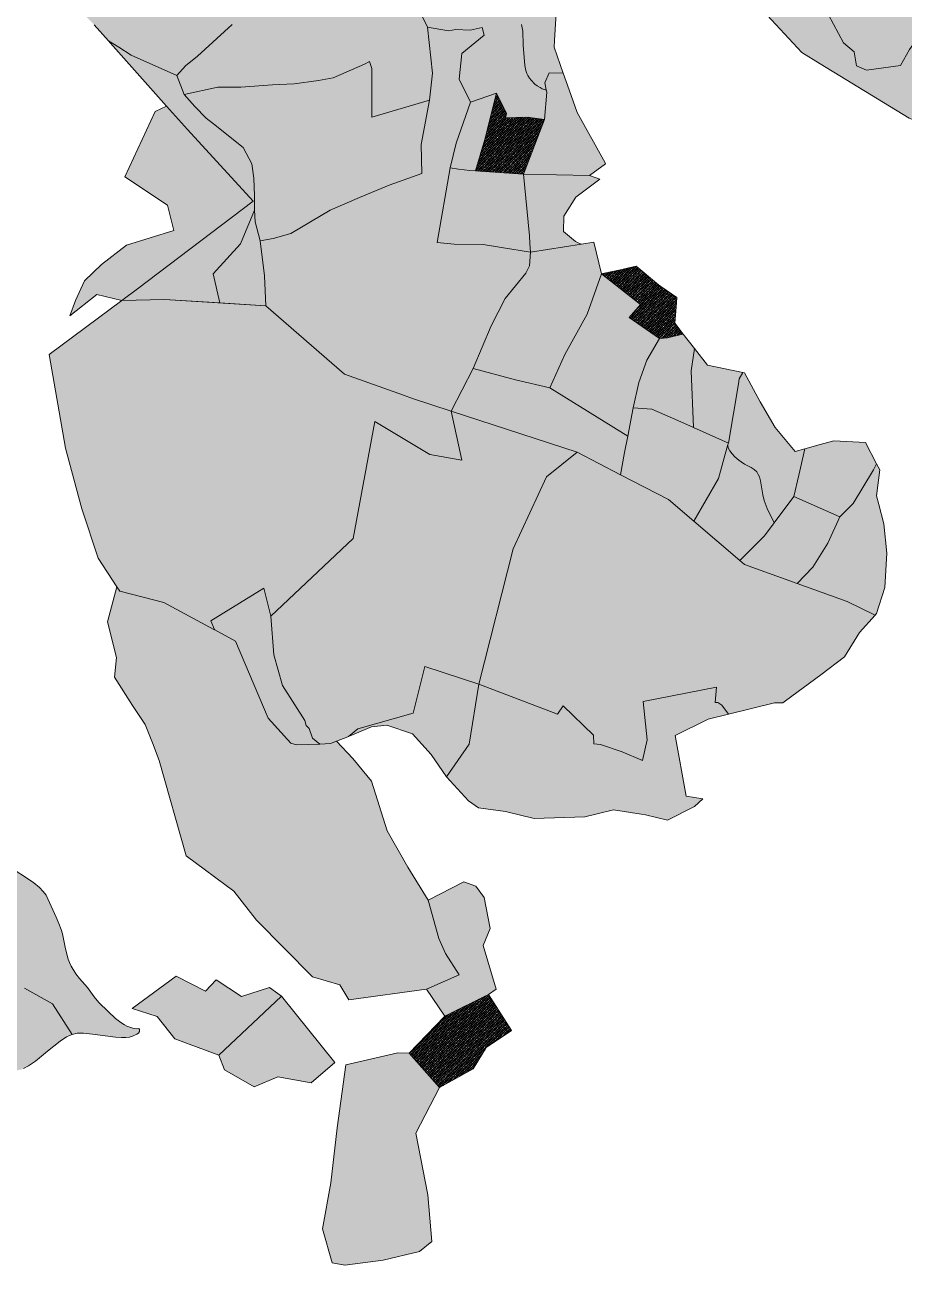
# Model space of a CAD drawing. Header units: metres. Extents: x 541853 to 549675, y 1832829 to 1845715.
# Drawn here: x 545492 to 546509, y 1837350 to 1838783 of the extents above; entities that cross this region are included whole.
import ezdxf

# ---------------------------------------------------------------- set-up
doc = ezdxf.new("R2010")
doc.units = ezdxf.units.M
doc.header["$MEASUREMENT"] = 0
doc.layers.add('1', color=7, linetype='Continuous', lineweight=0)

msp = doc.modelspace()

# ---------------------------------------------------------------- hatches: boundary and pattern name
at = {"layer": '1', "linetype": 'Continuous', "lineweight": 0}
for color, points in [(53, [(546095.01, 1838707.815), (546093.57, 1838708.115), (546090.45, 1838709.285), (546087.96, 1838710.5), (546084.63, 1838712.54), (546081.96, 1838714.565), (546077.58, 1838718.945), (546075.57, 1838721.63), (546073.86, 1838724.495), (546072.66, 1838727.015), (546071.58, 1838730.165), (546070.35, 1838736.15), (546068.19, 1838759.385), (546067.83, 1838775.765), (546067.32, 1838779.755), (546066.27, 1838783.415), (546065.19, 1838785.965), (546063.36, 1838789.025), (546056.67, 1838797.365), (546052.02, 1838801.775), (546042.75, 1838808.84), (546036.27, 1838813.145), (546028.8, 1838817.225), (546021.24, 1838820.555), (546015.6, 1838822.205), (546008.22, 1838823.405), (545990.04, 1838825.175), (545985.39, 1838825.28), (545972.97, 1838824.935), (545964.84, 1838825.325), (545953.02, 1838827.08), (545943.9, 1838829.135), (545940.3, 1838830.185), (545934.42, 1838832.405), (545928, 1838835.315), (545916.54, 1838841.03), (545910.27, 1838844.45), (545900.34, 1838850.675), (545886.36, 1838860.68), (545882.7, 1838863.08), (545879.1, 1838864.985), (545878.95, 1838865.045), (545884.26, 1838883.36), (545882.91, 1838904.495), (545945.4, 1838911.695), (545949.48, 1838906.13), (546016.98, 1838898.12), (546014.07, 1838889.315), (546033.69, 1838894.595), (546029.79, 1838918.205), (546058.95, 1838935.92), (546053.58, 1838952.075), (546031.44, 1838978.07), (546007.98, 1838995.425), (545951.13, 1839019.965), (545944.74, 1839010.905), (545927.73, 1839016.92), (545911.89, 1839024.855), (545913.09, 1839054.93), (545895.24, 1839055.335), (545892.66, 1839056.805), (545885.58, 1839095.805), (545881.2, 1839109.575), (545879.22, 1839111.555), (545870.61, 1839119.355), (545867.61, 1839118.695), (545864.61, 1839114.165), (545858.46, 1839112.485), (545862.09, 1839105.315), (545866.77, 1839102.645), (545864.37, 1839092.415), (545862.3, 1839085.485), (545855.79, 1839083.22), (545848.32, 1839081.015), (545851.47, 1839060.735), (545837.25, 1839046.41), (545811.75, 1839045.045), (545804.16, 1839058.455), (545796.51, 1839052.89), (545787.12, 1839049.005), (545779.83, 1839047.145), (545774.43, 1839050.265), (545774.04, 1839050.505), (545773.35, 1839052.08), (545759.85, 1839040.875), (545751.93, 1839038.955), (545750.01, 1839041.715), (545752.56, 1839047.16), (545760.51, 1839052.155), (545772.75, 1839056.565), (545780.1, 1839057.825), (545786.25, 1839061.5), (545791.08, 1839068.22), (545794.92, 1839075.735), (545796.27, 1839082.755), (545799.84, 1839088.395), (545801.85, 1839088.545), (545800.26, 1839089.715), (545806.77, 1839095.715), (545803.47, 1839113.22), (545812.2, 1839108.87), (545835.84, 1839119.085), (545838.24, 1839122.175), (545841.99, 1839136.725), (545839.8, 1839144.225), (545834.16, 1839147.555), (545832.21, 1839146.52), (545828.49, 1839152.52), (545828.43, 1839162.78), (545826.24, 1839164.355), (545822.67, 1839165.57), (545814.03, 1839170.625), (545812.77, 1839168.585), (545804.97, 1839171.195), (545809.71, 1839179.61), (545805.03, 1839180.435), (545805.69, 1839182.805), (545810.85, 1839188.055), (545808.99, 1839191.325), (545807.55, 1839193.44), (545806.41, 1839200.7), (545801.28, 1839206.52), (545797.32, 1839216.585), (545791.86, 1839224.805), (545790.63, 1839227.685), (545788.95, 1839235.23), (545796.66, 1839235.035), (545803.68, 1839249.75), (545803.8, 1839253.545), (545801.94, 1839258.465), (545796.93, 1839265.545), (545792.94, 1839273.555), (545794.62, 1839284.955), (545793.81, 1839294.705), (545789.91, 1839308.76), (545801.13, 1839298.755), (545803.29, 1839289.32), (545800.38, 1839285.495), (545804.07, 1839277.005), (545805.39, 1839270.015), (545806.56, 1839264.885), (545814.75, 1839250.125), (545812.35, 1839249.36), (545815.89, 1839233.415), (545817.12, 1839226.53), (545816.82, 1839223.155), (545814.57, 1839219.495), (545816.1, 1839216.645), (545817.03, 1839212.715), (545824.2, 1839209.025), (545834.61, 1839202.29), (545839.62, 1839190.32), (545837.64, 1839189.705), (545842.02, 1839184.485), (545845.26, 1839179.655), (545850.93, 1839176.61), (545849.31, 1839172.11), (545847.48, 1839171.375), (545848.38, 1839169.515), (545851.92, 1839171.045), (545861.37, 1839163.575), (545859.21, 1839161.445), (545867.61, 1839155.355), (545875.89, 1839154.86), (545878.95, 1839150.96), (545888.37, 1839149.115), (545890.11, 1839146.895), (545895.33, 1839150.225), (545897.88, 1839154.575), (545902.56, 1839154.875), (545912.4, 1839151.53), (545926.14, 1839145.785), (545933.31, 1839143.055), (545940.06, 1839134.565), (545940.42, 1839127.695), (545935.62, 1839127.23), (545934.72, 1839124.845), (545941.71, 1839118.665), (545941.41, 1839117.075), (545952.9, 1839115.815), (545957.28, 1839112.575), (545965.26, 1839106.11), (545971.44, 1839094.86), (545973.87, 1839091.095), (545974.35, 1839086.295), (545978.07, 1839076.605), (545980.41, 1839075.555), (545989.92, 1839082.23), (545997.66, 1839086.895), (546004.71, 1839086.175), (545980.77, 1839049.065), (545982.6, 1839048.06), (546088.65, 1838989.425), (546105.75, 1838952.075), (546120.84, 1838919.165), (546109.86, 1838854.395), (546104.58, 1838764.845), (546104.13, 1838757.225), (546114.75, 1838727.27), (546098.28, 1838727.645), (546093.3, 1838716.02)]), (53, [(545668.29, 1838724.48), (545615.52, 1838748.135), (545601.12, 1838757.09), (545589.18, 1838764.53), (545572.62, 1838783.13), (545512.56, 1838843.475), (545512.56, 1838846.145), (545512.98, 1838849.955), (545513.58, 1838852.565), (545514.48, 1838855.085), (545515.95, 1838857.965), (545518.11, 1838861.175), (545520.69, 1838864.25), (545526.24, 1838869.56), (545541.75, 1838882.835), (545546.91, 1838886.735), (545551.98, 1838889.705), (545559.03, 1838892.84), (545568.03, 1838895.645), (545576.04, 1838897.385), (545594.73, 1838900.76), (545599.35, 1838901.915), (545603.43, 1838903.4), (545606.4, 1838904.795), (545609.25, 1838906.415), (545612.4, 1838908.605), (545617.59, 1838912.835), (545622.63, 1838917.365), (545630.88, 1838925.405), (545640.57, 1838935.725), (545650.35, 1838944.395), (545655.36, 1838948.31), (545666.82, 1838956.605), (545685.15, 1838969.415), (545696.88, 1838977.155), (545701.08, 1838980.425), (545703.21, 1838982.645), (545704.98, 1838985.225), (545709.93, 1838994.585), (545715.75, 1839003.255), (545720.01, 1839008.775), (545724.66, 1839013.8), (545730.99, 1839019.455), (545739.57, 1839025.98), (545750.31, 1839033.48), (545765.73, 1839043.56), (545771.88, 1839047.985), (545774.43, 1839050.265), (545779.83, 1839047.145), (545787.12, 1839049.005), (545796.51, 1839052.89), (545804.16, 1839058.455), (545811.75, 1839045.045), (545837.25, 1839046.41), (545851.47, 1839060.735), (545848.32, 1839081.015), (545855.79, 1839083.22), (545862.3, 1839085.485), (545864.37, 1839092.415), (545866.77, 1839102.645), (545862.09, 1839105.315), (545858.46, 1839112.485), (545864.61, 1839114.165), (545867.61, 1839118.695), (545870.61, 1839119.355), (545879.22, 1839111.555), (545881.2, 1839109.575), (545885.58, 1839095.805), (545892.66, 1839056.805), (545895.24, 1839055.335), (545913.09, 1839054.93), (545911.89, 1839024.855), (545927.73, 1839016.92), (545944.74, 1839010.905), (545951.13, 1839019.965), (546007.98, 1838995.425), (546031.44, 1838978.07), (546053.58, 1838952.075), (546058.95, 1838935.92), (546029.79, 1838918.205), (546033.69, 1838894.595), (546014.07, 1838889.315), (546016.98, 1838898.12), (545949.48, 1838906.13), (545945.4, 1838911.695), (545882.91, 1838904.495), (545884.26, 1838883.36), (545878.95, 1838865.045), (545878.11, 1838862.18), (545872.08, 1838866.665), (545819.88, 1838905.47), (545802.33, 1838868.81), (545787.27, 1838843.715), (545763.87, 1838815.275), (545758.08, 1838809.5), (545732.1, 1838783.49), (545691.96, 1838746.665), (545678.07, 1838735.76)]), (53, [(546635.58, 1838637.705), (546622.8, 1838638.725), (546595.41, 1838642.685), (546514.47, 1838675.265), (546411.63, 1838738.19), (546390.45, 1838751.15), (546315.06, 1838832.315), (546253.65, 1838837.745), (546253.14, 1838837.955), (546252.3, 1838838.585), (546249.96, 1838843.565), (546246.84, 1838850.03), (546240.9, 1838865.21), (546322.35, 1838873.055), (546321.45, 1838874.06), (546305.43, 1838912.625), (546303.87, 1838932.89), (546324.48, 1838975.43), (546354.15, 1839006.945), (546384.18, 1839019.47), (546382.2, 1839014.07), (546380.16, 1839009.435), (546378.42, 1839006.195), (546368.04, 1838990.205), (546364.86, 1838986.08), (546358.38, 1838978.355), (546354.3, 1838974.41), (546350.43, 1838971.935), (546337.8, 1838967.045), (546330.63, 1838963.505), (546327.75, 1838961.57), (546325.5, 1838959.65), (546324.15, 1838958.24), (546321.96, 1838955.06), (546320.73, 1838951.835), (546320.07, 1838948.265), (546319.95, 1838943.87), (546320.4, 1838939.865), (546322.02, 1838933.55), (546323.61, 1838929.635), (546325.59, 1838925.84), (546330.75, 1838917.65), (546340.2, 1838905.095), (546354.09, 1838884.935), (546358.02, 1838879.805), (546361.83, 1838875.635), (546366.36, 1838871.465), (546370.56, 1838868.195), (546374.85, 1838865.405), (546379.47, 1838862.705), (546377.46, 1838858.55), (546366.99, 1838850.885), (546352.95, 1838847.195), (546348.09, 1838834.985), (546350.91, 1838833.875), (546379.32, 1838812.365), (546391.2, 1838814.18), (546415.35, 1838805.45), (546438.57, 1838762.295), (546450.69, 1838751.885), (546453.57, 1838735.805), (546465.27, 1838730.855), (546504.51, 1838736.075), (546514.62, 1838754.495), (546527.85, 1838773.23), (546549.03, 1838782.935), (546590.91, 1838800.005), (546616.62, 1838811.495), (546622.35, 1838806.245), (546638.52, 1838813.835), (546659.07, 1838818.14), (546659.64, 1838825.52), (546669.27, 1838836.68), (546681.33, 1838843.685), (546703.95, 1838793.585), (546753.99, 1838753.355), (546730.83, 1838761.125), (546687.42, 1838696.445), (546660.27, 1838653.335)]), (53, [(546465.27, 1838730.855), (546453.57, 1838735.805), (546450.69, 1838751.885), (546438.57, 1838762.295), (546415.35, 1838805.45), (546391.2, 1838814.18), (546379.32, 1838812.365), (546350.91, 1838833.875), (546348.09, 1838834.985), (546352.95, 1838847.195), (546366.99, 1838850.885), (546377.46, 1838858.55), (546379.47, 1838862.705), (546387.48, 1838858.025), (546390.18, 1838856.03), (546398.43, 1838849.1), (546401.13, 1838847.675), (546404.31, 1838847.045), (546406.71, 1838847.105), (546409.29, 1838847.495), (546415.89, 1838849.295), (546425.64, 1838852.94), (546432.51, 1838856.33), (546436.62, 1838858.97), (546441.66, 1838862.735), (546458.61, 1838877.285), (546464.25, 1838881.605), (546471.54, 1838886.24), (546480.87, 1838891.055), (546504.39, 1838902.125), (546517.29, 1838907.585), (546528.54, 1838911.59), (546548.37, 1838917.215), (546564.84, 1838920.755), (546575.7, 1838921.895), (546584.64, 1838923.275), (546589.38, 1838923.5), (546619.77, 1838921.175), (546624.21, 1838921.085), (546640.44, 1838921.43), (546649.62, 1838920.92), (546658.47, 1838919.555), (546673.86, 1838915.58), (546678.84, 1838914.755), (546683.76, 1838914.89), (546687.09, 1838915.535), (546691.71, 1838917.035), (546696.21, 1838919.12), (546700.71, 1838921.595), (546703.38, 1838923.365), (546709.5, 1838928.195), (546712.44, 1838930.805), (546748.11, 1838911.665), (546714.39, 1838862.915), (546697.32, 1838852.985), (546681.33, 1838843.685), (546669.27, 1838836.68), (546659.64, 1838825.52), (546659.07, 1838818.14), (546638.52, 1838813.835), (546622.35, 1838806.245), (546616.62, 1838811.495), (546590.91, 1838800.005), (546549.03, 1838782.935), (546527.85, 1838773.23), (546514.62, 1838754.495), (546504.51, 1838736.075)]), (53, [(545893.44, 1838676.42), (545893.44, 1838732.46), (545890.86, 1838740.65), (545885.01, 1838737.575), (545848.68, 1838721.99), (545831.82, 1838718.75), (545803.89, 1838714.85), (545778.6, 1838713.545), (545742.27, 1838710.965), (545715.66, 1838710.965), (545676.72, 1838702.52), (545668.29, 1838724.48), (545678.07, 1838735.76), (545691.96, 1838746.665), (545732.1, 1838783.49), (545758.08, 1838809.5), (545758.59, 1838809.44), (545761.35, 1838808.585), (545764.86, 1838806.995), (545776.2, 1838799.9), (545782.53, 1838796.555), (545788.5, 1838794.515), (545795.46, 1838793.24), (545800.8, 1838792.985), (545806.11, 1838793.42), (545811.81, 1838794.905), (545817.03, 1838797.485), (545819.43, 1838799.15), (545822.91, 1838802.405), (545825.28, 1838805.24), (545827.47, 1838808.33), (545830.05, 1838812.785), (545832.33, 1838817.525), (545838.42, 1838833.095), (545841.09, 1838838.705), (545844.75, 1838845.065), (545848.59, 1838851.155), (545854.08, 1838858.985), (545857.74, 1838862.585), (545861.82, 1838865.105), (545863.98, 1838865.915), (545866.59, 1838866.485), (545871.9, 1838866.695), (545872.08, 1838866.665), (545878.11, 1838862.18), (545891.67, 1838842.785), (545931.66, 1838827.125), (545938.92, 1838819.52), (545957.67, 1838780.325), (545963.52, 1838727.195), (545960.28, 1838696.025)]), (53, [(545770.89, 1838458.245), (545653.98, 1838465.88), (545604.63, 1838464.68), (545622.54, 1838478.015), (545756.37, 1838579.355), (545680.32, 1838662.14), (545656.17, 1838689.26), (545591.4, 1838762.04), (545589.18, 1838764.53), (545601.12, 1838757.09), (545615.52, 1838748.135), (545668.29, 1838724.48), (545676.72, 1838702.52), (545689.05, 1838688.885), (545702.04, 1838675.25), (545710.47, 1838668.755), (545744.85, 1838641.485), (545754.6, 1838622.645), (545757.18, 1838605.77), (545757.84, 1838585.64), (545757.84, 1838568.765), (545741.88, 1838529.885), (545709.96, 1838495.25), (545717.85, 1838461.71)]), (53, [(545764.32, 1838533.695), (545758.74, 1838555.61), (545757.84, 1838568.765), (545757.84, 1838585.64), (545757.18, 1838605.77), (545754.6, 1838622.645), (545744.85, 1838641.485), (545710.47, 1838668.755), (545702.04, 1838675.25), (545689.05, 1838688.885), (545676.72, 1838702.52), (545715.66, 1838710.965), (545742.27, 1838710.965), (545778.6, 1838713.545), (545803.89, 1838714.85), (545831.82, 1838718.75), (545848.68, 1838721.99), (545885.01, 1838737.575), (545890.86, 1838740.65), (545893.44, 1838732.46), (545893.44, 1838676.42), (545960.28, 1838696.025), (545950.56, 1838644.74), (545951.4, 1838611.125), (545913.57, 1838597.985), (545879.16, 1838583.705), (545845.44, 1838568.765), (545800.02, 1838542.14), (545779.26, 1838536.305)]), (43, [(546144.99, 1838608.995), (546068.55, 1838610.525), (546092.85, 1838673.78), (546095.55, 1838705.115), (546095.01, 1838707.815), (546093.3, 1838716.02), (546098.28, 1838727.645), (546114.75, 1838727.27), (546121.56, 1838708.055), (546130.92, 1838681.58), (546163.02, 1838623.455), (546163.5, 1838622.555)]), (53, [(546013.41, 1838614.2), (546006.72, 1838614.65), (545993.67, 1838616.45), (545984.01, 1838617.875), (545991.09, 1838646.165), (546007.56, 1838693.67), (546037.5, 1838703.93), (546023.91, 1838650.545)]), (43, [(545544.6, 1838447.04), (545551.05, 1838464.53), (545561.25, 1838487.27), (545581.26, 1838506.29), (545610.12, 1838528.535), (545664.78, 1838545.5), (545657.31, 1838574.705), (545608.08, 1838607.63), (545643.06, 1838683.005), (545656.17, 1838689.26), (545680.32, 1838662.14), (545756.37, 1838579.355), (545622.54, 1838478.015), (545604.63, 1838464.68), (545575.5, 1838471.49)]), (53, [(546076.77, 1838520.405), (546043.23, 1838525.7), (546022.02, 1838529.24), (545988.48, 1838529.825), (545969.13, 1838531.745), (545984.01, 1838617.875), (545993.67, 1838616.45), (546006.72, 1838614.65), (546013.41, 1838614.2), (546068.55, 1838610.525), (546075.6, 1838539.245), (546076.2, 1838530.41)]), (53, [(546076.77, 1838520.405), (546076.2, 1838530.41), (546075.6, 1838539.245), (546068.55, 1838610.525), (546144.99, 1838608.995), (546157.02, 1838604.87), (546129.03, 1838583.825), (546115.26, 1838562.015), (546115.08, 1838544.3), (546128.67, 1838532.615), (546131.91, 1838531.325), (546135.84, 1838529.765)]), (31, [(545770.89, 1838458.245), (545717.85, 1838461.71), (545709.96, 1838495.25), (545741.88, 1838529.885), (545757.84, 1838568.765), (545758.74, 1838555.61), (545764.32, 1838533.695), (545769.51, 1838493.255)]), (43, [(546099, 1838363.865), (546059.49, 1838372.895), (546010.74, 1838386.035), (546031.35, 1838435.445), (546047.61, 1838466.72), (546071.37, 1838496.12), (546075.75, 1838504.745), (546076.77, 1838520.405), (546135.84, 1838529.765), (546150, 1838532), (546158.79, 1838495.55), (546142.38, 1838448.945), (546116.37, 1838402.07)]), (53, [(546189.21, 1838307.855), (546099, 1838363.865), (546116.37, 1838402.07), (546142.38, 1838448.945), (546158.79, 1838495.55), (546204, 1838460), (546191.01, 1838445), (546226.02, 1838420.625), (546211.29, 1838395.665), (546202.17, 1838369.835), (546195.6, 1838340.465)]), (53, [(546264.99, 1838317.995), (546247.02, 1838326.02), (546216.84, 1838338.935), (546195.6, 1838340.465), (546202.17, 1838369.835), (546211.29, 1838395.665), (546226.02, 1838420.625), (546235.02, 1838421.555), (546252.39, 1838425.545), (546253.32, 1838425.86), (546266.37, 1838408.985), (546262.38, 1838383.5)]), (53, [(546305.46, 1838299.845), (546264.99, 1838317.995), (546262.38, 1838383.5), (546266.37, 1838408.985), (546281.31, 1838389.695), (546322.2, 1838381.415), (546318, 1838374.005), (546317.07, 1838368.485)]), (31, [(546180.87, 1838263.26), (546130.89, 1838289.225), (545985.09, 1838336.895), (546010.74, 1838386.035), (546059.49, 1838372.895), (546099, 1838363.865), (546189.21, 1838307.855), (546185.49, 1838288.805)]), (53, [(546358.44, 1838207.625), (546350.4, 1838224.14), (546346.68, 1838233.32), (546345.12, 1838239.965), (546342.45, 1838256.105), (546341.28, 1838260.665), (546339.99, 1838263.695), (546338.25, 1838266.44), (546335.34, 1838269.29), (546331.68, 1838271.69), (546324.21, 1838275.65), (546320.34, 1838278.005), (546317.49, 1838280.105), (546312.96, 1838284.02), (546309.72, 1838287.365), (546307.14, 1838290.725), (546305.58, 1838293.71), (546304.86, 1838296.695), (546304.95, 1838298.045), (546305.46, 1838299.845), (546317.07, 1838368.485), (546318, 1838374.005), (546322.2, 1838381.415), (546324.06, 1838381.025), (546342.18, 1838347.425), (546359.46, 1838317.725), (546382.56, 1838290.035), (546393.93, 1838293.245), (546386.82, 1838262.705), (546381.15, 1838238.045)]), (31, [(545833.41, 1837952.13), (545824.77, 1837959.105), (545821.2, 1837970.13), (545817.45, 1837973.415), (545815.95, 1837979.505), (545790.12, 1838019.66), (545780.13, 1838055.135), (545776.86, 1838099.805), (545871.75, 1838189.46), (545896.98, 1838324.88), (545960.43, 1838286.675), (545997.27, 1838280.195), (545985.09, 1838336.895), (546130.89, 1838289.225), (546095.19, 1838260.755), (546056.97, 1838177.52), (546017.16, 1838021.355), (545954.61, 1838041.89), (545941.17, 1837987.725), (545877.18, 1837969.725), (545866.65, 1837960.875), (545865.54, 1837960.395), (545852.79, 1837955.37), (545845.8, 1837952.625)]), (53, [(546265.5, 1838209.455), (546236.16, 1838234.535), (546180.87, 1838263.26), (546185.49, 1838288.805), (546189.21, 1838307.855), (546195.6, 1838340.465), (546216.84, 1838338.935), (546247.02, 1838326.02), (546264.99, 1838317.995), (546305.46, 1838299.845), (546304.95, 1838298.045), (546293.94, 1838259.06)]), (53, [(546318.57, 1838164.095), (546265.5, 1838209.455), (546293.94, 1838259.06), (546304.95, 1838298.045), (546304.86, 1838296.695), (546305.58, 1838293.71), (546307.14, 1838290.725), (546309.72, 1838287.365), (546312.96, 1838284.02), (546317.49, 1838280.105), (546320.34, 1838278.005), (546324.21, 1838275.65), (546331.68, 1838271.69), (546335.34, 1838269.29), (546338.25, 1838266.44), (546339.99, 1838263.695), (546341.28, 1838260.665), (546342.45, 1838256.105), (546345.12, 1838239.965), (546346.68, 1838233.32), (546350.4, 1838224.14), (546358.44, 1838207.625), (546347.31, 1838192.775), (546332.19, 1838177.625)]), (53, [(546434.46, 1838214.615), (546381.15, 1838238.045), (546386.82, 1838262.705), (546393.93, 1838293.245), (546411.66, 1838298.255), (546427.17, 1838302.395), (546463.8, 1838300.685), (546476.76, 1838275.995), (546473.25, 1838268.765), (546449.82, 1838229.975)]), (53, [(546475.02, 1838101.125), (546442.86, 1838116.905), (546384.93, 1838137.635), (546403.11, 1838156.67), (546420.24, 1838184.18), (546434.46, 1838214.615), (546449.82, 1838229.975), (546473.25, 1838268.765), (546476.76, 1838275.995), (546480.51, 1838268.84), (546476.64, 1838238.78), (546479.25, 1838228.775), (546485.01, 1838206.71), (546488.55, 1838172.735), (546486.42, 1838132.805), (546476.61, 1838102.895)]), (53, [(546384.93, 1838137.635), (546324.03, 1838159.445), (546318.57, 1838164.095), (546332.19, 1838177.625), (546347.31, 1838192.775), (546358.44, 1838207.625), (546381.15, 1838238.045), (546434.46, 1838214.615), (546420.24, 1838184.18), (546403.11, 1838156.67)]), (31, [(545866.86, 1837656.6), (545856.63, 1837674.09), (545824.95, 1837683.33), (545760.27, 1837748.76), (545733.87, 1837782.09), (545678.73, 1837823.01), (545647.89, 1837932.99), (545639.97, 1837953.705), (545631.72, 1837974.825), (545617.02, 1837996.53), (545596.23, 1838029.53), (545598.21, 1838052.3), (545587.98, 1838093.22), (545598.96, 1838133.75), (545602.38, 1838128.59), (545653.2, 1838115.78), (545711.01, 1838084.49), (545711.73, 1838084.64), (545712.03, 1838083.935), (545735.73, 1838071.095), (545773.62, 1837982.055), (545799.81, 1837953.09), (545806.32, 1837951.035), (545833.41, 1837952.13), (545845.8, 1837952.625), (545852.79, 1837955.37), (545871.48, 1837935.39), (545892.93, 1837909.32), (545911.08, 1837852.05), (545935.17, 1837809.975), (545958.6, 1837771.695), (545970.81, 1837727.475), (545978.58, 1837710.315), (545994.42, 1837685.565), (545956.62, 1837668.81)]), (31, [(545979.6, 1837914.18), (545961.96, 1837939.98), (545940.36, 1837963.83), (545910.87, 1837973.895), (545893.14, 1837972.035), (545866.65, 1837960.875), (545877.18, 1837969.725), (545941.17, 1837987.725), (545954.61, 1838041.89), (546017.16, 1838021.355), (546005.85, 1837951.845)]), (31, [(545604.15, 1837612.935), (545597.16, 1837613.43), (545570.76, 1837616.925), (545560.38, 1837618.005), (545556.81, 1837618.155), (545552.91, 1837617.945), (545547.36, 1837616.685), (545524.47, 1837652.145), (545492.13, 1837669.965), (545469.69, 1837684.485), (545449.23, 1837689.765), (545330.22, 1837633.545), (545314.26, 1837722.57), (545372.91, 1837812.51), (545375.1, 1837810.35), (545382.36, 1837801.485), (545382.57, 1837802.595), (545383.14, 1837803.375), (545384.07, 1837803.6), (545384.91, 1837803.21), (545390.85, 1837797.21), (545398.11, 1837790.415), (545407.41, 1837782.315), (545411.46, 1837779.66), (545415.15, 1837778.655), (545422.26, 1837778.115), (545425.38, 1837778.31), (545429.1, 1837779.42), (545432.16, 1837781.145), (545434.86, 1837783.395), (545435.76, 1837784.445), (545437.17, 1837786.845), (545438.07, 1837789.5), (545438.52, 1837791.9), (545439, 1837800.165), (545439.78, 1837803.675), (545440.65, 1837809.255), (545441.19, 1837811.595), (545442.03, 1837813.815), (545443.62, 1837815.96), (545445.39, 1837817.145), (545447.55, 1837817.865), (545450.49, 1837818.015), (545452.71, 1837817.7), (545456.25, 1837816.56), (545459.97, 1837814.805), (545463.09, 1837812.915), (545466.33, 1837810.56), (545466.42, 1837811.01), (545466.99, 1837811.475), (545467.95, 1837811.745), (545469.27, 1837811.745), (545471.82, 1837811.22), (545474.85, 1837809.945), (545478.9, 1837807.695), (545495.43, 1837796.805), (545502.75, 1837791.615), (545509.47, 1837786.215), (545513.61, 1837781.925), (545516.94, 1837777.425), (545519.16, 1837773.345), (545528.85, 1837752.165), (545531.79, 1837744.995), (545534.37, 1837738.05), (545535.93, 1837732.725), (545539.32, 1837715.625), (545542.68, 1837703.445), (545544.12, 1837699.695), (545546.13, 1837695.6), (545551.53, 1837686.795), (545555.79, 1837681.245), (545565, 1837670.775), (545572.5, 1837659.96), (545577.87, 1837653.495), (545588.64, 1837643.01), (545597.4, 1837635.045), (545603.37, 1837630.305), (545607.51, 1837627.74), (545610.27, 1837626.36), (545613.66, 1837625.025), (545617.35, 1837623.945), (545621.31, 1837623.285), (545624.04, 1837623.345), (545624.88, 1837622.205), (545625.12, 1837621.065), (545624.97, 1837620.015), (545623.68, 1837618.05), (545622.09, 1837616.805), (545616.93, 1837614.525), (545613.33, 1837613.64), (545609.28, 1837613.085)]), (31, [(545977.92, 1837637.79), (545956.62, 1837668.81), (545994.42, 1837685.565), (545978.58, 1837710.315), (545970.81, 1837727.475), (545958.6, 1837771.695), (545999.88, 1837792.815), (546013.56, 1837787.94), (546023.46, 1837774.74), (546030.39, 1837739.1), (546022.14, 1837719.3), (546036.99, 1837668.81), (546028.41, 1837662.87)]), (43, [(545482.8, 1837575.135), (545478.72, 1837575.255), (545474.64, 1837575.975), (545469.42, 1837577.55), (545466.81, 1837578.615), (545462.22, 1837580.895), (545454.15, 1837585.68), (545443.98, 1837591.245), (545430.03, 1837598.07), (545416.74, 1837603.845), (545397.96, 1837610.805), (545390.43, 1837613.055), (545371.05, 1837617.705), (545330.22, 1837633.545), (545449.23, 1837689.765), (545469.69, 1837684.485), (545492.13, 1837669.965), (545524.47, 1837652.145), (545547.36, 1837616.685), (545544.03, 1837615.365), (545540.76, 1837613.715), (545533.14, 1837608.855), (545518.65, 1837597.485), (545504.64, 1837585.68), (545496.87, 1837580.205), (545491.11, 1837577.235), (545486.94, 1837575.795)]), (31, [(545716.56, 1837592.565), (545665.74, 1837611.375), (545645.28, 1837637.46), (545616.39, 1837646.7), (545667.21, 1837683.99), (545701.2, 1837666.5), (545713.41, 1837679.7), (545742.78, 1837660.56), (545775.3, 1837670.79), (545789.16, 1837660.89)]), (31, [(545757.48, 1837556.265), (545723.16, 1837575.735), (545716.56, 1837592.565), (545789.16, 1837660.89), (545850.87, 1837584.315), (545823.48, 1837560.555), (545784.87, 1837567.815)]), (31, [(545862.39, 1837350.045), (545847.81, 1837352.76), (545836.26, 1837392.15), (545846.1, 1837445.115), (545853.57, 1837508.61), (545863.41, 1837581.435), (545923.5, 1837595.355), (545936.67, 1837594.875), (545971.65, 1837555.275), (545944.23, 1837502.67), (545958.15, 1837431.195), (545962.89, 1837377.555), (545948.64, 1837366.005), (545906.52, 1837355.82)])]:
    msp.add_hatch(color=color, dxfattribs=at).paths.add_polyline_path(points)
h = msp.add_hatch(dxfattribs=at)
h.set_pattern_fill('ANSI33', color=188, scale=10, style=0)
h.paths.add_polyline_path([(546092.85, 1838673.78), (546072.45, 1838676.48), (546047.85, 1838675.535), (546049.2, 1838680.635), (546037.5, 1838703.93), (546007.56, 1838693.67), (545994.51, 1838720.43), (545997.48, 1838749.77), (546023.28, 1838771.01), (546020.94, 1838780.055), (546007.02, 1838776.935), (545990.58, 1838777.7), (545982.06, 1838776.005), (545957.67, 1838780.325), (545938.92, 1838819.52), (545931.66, 1838827.125), (545891.67, 1838842.785), (545878.11, 1838862.18), (545878.95, 1838865.045), (545879.1, 1838864.985), (545882.7, 1838863.08), (545886.36, 1838860.68), (545900.34, 1838850.675), (545910.27, 1838844.45), (545916.54, 1838841.03), (545928, 1838835.315), (545934.42, 1838832.405), (545940.3, 1838830.185), (545943.9, 1838829.135), (545953.02, 1838827.08), (545964.84, 1838825.325), (545972.97, 1838824.935), (545985.39, 1838825.28), (545990.04, 1838825.175), (546008.22, 1838823.405), (546015.6, 1838822.205), (546021.24, 1838820.555), (546028.8, 1838817.225), (546036.27, 1838813.145), (546042.75, 1838808.84), (546052.02, 1838801.775), (546056.67, 1838797.365), (546063.36, 1838789.025), (546065.19, 1838785.965), (546066.27, 1838783.415), (546067.32, 1838779.755), (546067.83, 1838775.765), (546068.19, 1838759.385), (546070.35, 1838736.15), (546071.58, 1838730.165), (546072.66, 1838727.015), (546073.86, 1838724.495), (546075.57, 1838721.63), (546077.58, 1838718.945), (546081.96, 1838714.565), (546084.63, 1838712.54), (546087.96, 1838710.5), (546090.45, 1838709.285), (546093.57, 1838708.115), (546095.01, 1838707.815), (546095.55, 1838705.115)])
h = msp.add_hatch(dxfattribs=at)
h.set_pattern_fill('ANSI33', color=188, scale=10, style=0)
h.paths.add_polyline_path([(545985.09, 1838336.895), (545940.54, 1838351.445), (545930.13, 1838355.15), (545861.76, 1838379.42), (545770.89, 1838458.245), (545769.51, 1838493.255), (545764.32, 1838533.695), (545779.26, 1838536.305), (545800.02, 1838542.14), (545845.44, 1838568.765), (545879.16, 1838583.705), (545913.57, 1838597.985), (545951.4, 1838611.125), (545950.56, 1838644.74), (545960.28, 1838696.025), (545963.52, 1838727.195), (545957.67, 1838780.325), (545982.06, 1838776.005), (545990.58, 1838777.7), (546007.02, 1838776.935), (546020.94, 1838780.055), (546023.28, 1838771.01), (545997.48, 1838749.77), (545994.51, 1838720.43), (546007.56, 1838693.67), (545991.09, 1838646.165), (545984.01, 1838617.875), (545969.13, 1838531.745), (545988.48, 1838529.825), (546022.02, 1838529.24), (546043.23, 1838525.7), (546076.77, 1838520.405), (546075.75, 1838504.745), (546071.37, 1838496.12), (546047.61, 1838466.72), (546031.35, 1838435.445), (546010.74, 1838386.035)])
h = msp.add_hatch(dxfattribs=at)
h.set_pattern_fill('ANSI33', color=188, scale=10, style=0)
h.paths.add_polyline_path([(546068.55, 1838610.525), (546013.41, 1838614.2), (546023.91, 1838650.545), (546037.5, 1838703.93), (546049.2, 1838680.635), (546047.85, 1838675.535), (546072.45, 1838676.48), (546092.85, 1838673.78)])
h = msp.add_hatch(dxfattribs=at)
h.set_pattern_fill('ANSI33', color=188, scale=10, style=0)
h.paths.add_polyline_path([(546226.02, 1838420.625), (546191.01, 1838445), (546204, 1838460), (546158.79, 1838495.55), (546178.74, 1838499.585), (546198.75, 1838504.055), (546224.91, 1838482.575), (546227.34, 1838480.91), (546246, 1838468.13), (546245.1, 1838456.865), (546243.63, 1838438.355), (546253.29, 1838425.86), (546253.32, 1838425.86), (546252.39, 1838425.545), (546235.02, 1838421.555)])
h = msp.add_hatch(dxfattribs=at)
h.set_pattern_fill('ANSI33', color=188, scale=10, style=0)
h.paths.add_polyline_path([(545711.01, 1838084.49), (545653.2, 1838115.78), (545602.38, 1838128.59), (545598.96, 1838133.75), (545577.06, 1838166.795), (545558.16, 1838224.02), (545551.65, 1838248.245), (545539.32, 1838293.965), (545520.57, 1838402.025), (545604.63, 1838464.68), (545653.98, 1838465.88), (545717.85, 1838461.71), (545770.89, 1838458.245), (545861.76, 1838379.42), (545930.13, 1838355.15), (545940.54, 1838351.445), (545985.09, 1838336.895), (545997.27, 1838280.195), (545960.43, 1838286.675), (545896.98, 1838324.88), (545871.75, 1838189.46), (545776.86, 1838099.805), (545768.73, 1838132.355), (545707.35, 1838094.555), (545711.73, 1838084.64)])
h = msp.add_hatch(dxfattribs=at)
h.set_pattern_fill('ANSI33', color=188, scale=10, style=0)
h.paths.add_polyline_path([(546206.07, 1837933.305), (546182.58, 1837943.145), (546157.56, 1837951.515), (546150.15, 1837952.505), (546149.46, 1837962.375), (546114.48, 1837996.44), (546107.97, 1837986.63), (546017.16, 1838021.355), (546056.97, 1838177.52), (546095.19, 1838260.755), (546130.89, 1838289.225), (546180.87, 1838263.26), (546236.16, 1838234.535), (546265.5, 1838209.455), (546318.57, 1838164.095), (546324.03, 1838159.445), (546384.93, 1838137.635), (546442.86, 1838116.905), (546475.02, 1838101.125), (546457.11, 1838080.95), (546439.56, 1838053.035), (546412.2, 1838032.035), (546371.37, 1838002.17), (546368.49, 1837999.695), (546358.62, 1837999.725), (546305.79, 1837986.66), (546297.75, 1837997.115), (546293.1, 1838000.295), (546293.1, 1837999.995), (546290.28, 1837999.995), (546291.75, 1838017.995), (546206.94, 1838001.135), (546211.77, 1837957.035)])
h = msp.add_hatch(dxfattribs=at)
h.set_pattern_fill('ANSI33', color=188, scale=10, style=0)
h.paths.add_polyline_path([(545806.32, 1837951.035), (545799.81, 1837953.09), (545773.62, 1837982.055), (545735.73, 1838071.095), (545712.03, 1838083.935), (545711.73, 1838084.64), (545707.35, 1838094.555), (545768.73, 1838132.355), (545776.86, 1838099.805), (545780.13, 1838055.135), (545790.12, 1838019.66), (545815.95, 1837979.505), (545817.45, 1837973.415), (545821.2, 1837970.13), (545824.77, 1837959.105), (545833.41, 1837952.13)])
h = msp.add_hatch(dxfattribs=at)
h.set_pattern_fill('ANSI33', color=188, scale=10, style=0)
h.paths.add_polyline_path([(546235.05, 1837864.14), (546209.52, 1837870.275), (546204.78, 1837871.025), (546172.56, 1837876.245), (546153.81, 1837871.625), (546139.74, 1837868.175), (546081.24, 1837866.27), (546048.06, 1837874.295), (546016.77, 1837878.375), (546005.04, 1837886.355), (545979.6, 1837914.18), (546005.85, 1837951.845), (546017.16, 1838021.355), (546107.97, 1837986.63), (546114.48, 1837996.44), (546149.46, 1837962.375), (546150.15, 1837952.505), (546157.56, 1837951.515), (546182.58, 1837943.145), (546206.07, 1837933.305), (546211.77, 1837957.035), (546206.94, 1838001.135), (546291.75, 1838017.995), (546290.28, 1837999.995), (546293.1, 1837999.995), (546293.1, 1838000.295), (546297.75, 1837997.115), (546305.79, 1837986.66), (546282.27, 1837980.84), (546244.05, 1837961.865), (546256.56, 1837891.95), (546275.88, 1837888.68), (546266.19, 1837880.025)])
h = msp.add_hatch(dxfattribs=at)
h.set_pattern_fill('ANSI33', color=188, scale=10, style=0)
h.paths.add_polyline_path([(545971.65, 1837555.275), (545936.67, 1837594.875), (545977.92, 1837637.79), (546028.41, 1837662.87), (546054.81, 1837621.275), (546025.77, 1837601.475), (546010.59, 1837577.055)])

# ---------------------------------------------------------------- linework, layer by layer
at = {"layer": '1', "color": 7, "linetype": 'Continuous', "lineweight": 0, "flags": 128}
for points in [[(546109.86, 1838854.395), (546104.58, 1838764.845), (546104.13, 1838757.225), (546114.75, 1838727.27), (546098.28, 1838727.645), (546093.3, 1838716.02), (546095.01, 1838707.815), (546093.57, 1838708.115), (546090.45, 1838709.285), (546087.96, 1838710.5), (546084.63, 1838712.54), (546081.96, 1838714.565), (546077.58, 1838718.945), (546075.57, 1838721.63), (546073.86, 1838724.495), (546072.66, 1838727.015), (546071.58, 1838730.165), (546070.35, 1838736.15), (546068.19, 1838759.385), (546067.83, 1838775.765), (546067.32, 1838779.755), (546066.27, 1838783.415)], [(546703.95, 1838793.585), (546753.99, 1838753.355), (546730.83, 1838761.125), (546687.42, 1838696.445), (546660.27, 1838653.335), (546635.58, 1838637.705), (546622.8, 1838638.725), (546595.41, 1838642.685), (546514.47, 1838675.265), (546411.63, 1838738.19), (546390.45, 1838751.15), (546315.06, 1838832.315)], [(545938.92, 1838819.52), (545957.67, 1838780.325), (545963.52, 1838727.195), (545960.28, 1838696.025), (545893.44, 1838676.42), (545893.44, 1838732.46), (545890.86, 1838740.65), (545885.01, 1838737.575), (545848.68, 1838721.99), (545831.82, 1838718.75), (545803.89, 1838714.85), (545778.6, 1838713.545), (545742.27, 1838710.965), (545715.66, 1838710.965), (545676.72, 1838702.52), (545668.29, 1838724.48), (545668.29, 1838724.48), (545678.07, 1838735.76), (545691.96, 1838746.665), (545732.1, 1838783.49)], [(546066.27, 1838783.415), (546067.32, 1838779.755), (546067.83, 1838775.765), (546068.19, 1838759.385), (546070.35, 1838736.15), (546071.58, 1838730.165), (546072.66, 1838727.015), (546073.86, 1838724.495), (546075.57, 1838721.63), (546077.58, 1838718.945), (546081.96, 1838714.565), (546084.63, 1838712.54), (546087.96, 1838710.5), (546090.45, 1838709.285), (546093.57, 1838708.115), (546095.01, 1838707.815), (546095.55, 1838705.115), (546092.85, 1838673.78), (546072.45, 1838676.48), (546047.85, 1838675.535), (546049.2, 1838680.635), (546037.5, 1838703.93), (546007.56, 1838693.67), (545994.51, 1838720.43), (545997.48, 1838749.77), (546023.28, 1838771.01), (546020.94, 1838780.055), (546007.02, 1838776.935), (545990.58, 1838777.7), (545982.06, 1838776.005), (545957.67, 1838780.325), (545938.92, 1838819.52)], [(546590.91, 1838800.005), (546549.03, 1838782.935), (546527.85, 1838773.23), (546514.62, 1838754.495), (546504.51, 1838736.075), (546465.27, 1838730.855), (546453.57, 1838735.805), (546450.69, 1838751.885), (546438.57, 1838762.295), (546415.35, 1838805.45)], [(546415.35, 1838805.45), (546438.57, 1838762.295), (546450.69, 1838751.885), (546453.57, 1838735.805), (546465.27, 1838730.855), (546504.51, 1838736.075), (546514.62, 1838754.495), (546527.85, 1838773.23), (546549.03, 1838782.935), (546590.91, 1838800.005)], [(545732.1, 1838783.49), (545691.96, 1838746.665), (545678.07, 1838735.76), (545668.29, 1838724.48), (545615.52, 1838748.135), (545601.12, 1838757.09), (545589.18, 1838764.53), (545572.62, 1838783.13)], [(545478.9, 1837807.695), (545495.43, 1837796.805), (545502.75, 1837791.615), (545509.47, 1837786.215), (545513.61, 1837781.925), (545516.94, 1837777.425), (545519.16, 1837773.345), (545528.85, 1837752.165), (545531.79, 1837744.995), (545534.37, 1837738.05), (545535.93, 1837732.725), (545539.32, 1837715.625), (545542.68, 1837703.445), (545544.12, 1837699.695), (545546.13, 1837695.6), (545551.53, 1837686.795), (545555.79, 1837681.245), (545565, 1837670.775), (545572.5, 1837659.96), (545577.87, 1837653.495), (545588.64, 1837643.01), (545597.4, 1837635.045), (545603.37, 1837630.305), (545607.51, 1837627.74), (545610.27, 1837626.36), (545613.66, 1837625.025), (545617.35, 1837623.945), (545621.31, 1837623.285), (545624.04, 1837623.345), (545624.88, 1837622.205), (545625.12, 1837621.065), (545624.97, 1837620.015), (545623.68, 1837618.05), (545622.09, 1837616.805), (545616.93, 1837614.525), (545613.33, 1837613.64), (545609.28, 1837613.085), (545604.15, 1837612.935), (545597.16, 1837613.43), (545570.76, 1837616.925), (545560.38, 1837618.005), (545556.81, 1837618.155), (545552.91, 1837617.945), (545547.36, 1837616.685), (545547.36, 1837616.685), (545524.47, 1837652.145), (545492.13, 1837669.965)], [(545492.13, 1837669.965), (545524.47, 1837652.145), (545547.36, 1837616.685), (545544.03, 1837615.365), (545540.76, 1837613.715), (545533.14, 1837608.855), (545518.65, 1837597.485), (545504.64, 1837585.68), (545496.87, 1837580.205), (545491.11, 1837577.235)]]:
    msp.add_lwpolyline(points, dxfattribs=at)
for points in [[(545985.09, 1838336.895), (545940.54, 1838351.445), (545930.13, 1838355.15), (545861.76, 1838379.42), (545770.89, 1838458.245), (545769.51, 1838493.255), (545764.32, 1838533.695), (545779.26, 1838536.305), (545800.02, 1838542.14), (545845.44, 1838568.765), (545879.16, 1838583.705), (545913.57, 1838597.985), (545951.4, 1838611.125), (545950.56, 1838644.74), (545960.28, 1838696.025), (545963.52, 1838727.195), (545957.67, 1838780.325), (545982.06, 1838776.005), (545990.58, 1838777.7), (546007.02, 1838776.935), (546020.94, 1838780.055), (546023.28, 1838771.01), (545997.48, 1838749.77), (545994.51, 1838720.43), (546007.56, 1838693.67), (545991.09, 1838646.165), (545984.01, 1838617.875), (545969.13, 1838531.745), (545988.48, 1838529.825), (546022.02, 1838529.24), (546043.23, 1838525.7), (546076.77, 1838520.405), (546075.75, 1838504.745), (546071.37, 1838496.12), (546047.61, 1838466.72), (546031.35, 1838435.445), (546010.74, 1838386.035), (545985.09, 1838336.895)], [(545757.84, 1838568.765), (545741.88, 1838529.885), (545709.96, 1838495.25), (545717.85, 1838461.71), (545770.89, 1838458.245), (545653.98, 1838465.88), (545604.63, 1838464.68), (545622.54, 1838478.015), (545756.37, 1838579.355), (545680.32, 1838662.14), (545656.17, 1838689.26), (545591.4, 1838762.04), (545589.18, 1838764.53), (545601.12, 1838757.09), (545615.52, 1838748.135), (545668.29, 1838724.48), (545676.72, 1838702.52), (545689.05, 1838688.885), (545702.04, 1838675.25), (545710.47, 1838668.755), (545744.85, 1838641.485), (545754.6, 1838622.645), (545757.18, 1838605.77), (545757.84, 1838585.64), (545757.84, 1838568.765)], [(545676.72, 1838702.52), (545715.66, 1838710.965), (545742.27, 1838710.965), (545778.6, 1838713.545), (545803.89, 1838714.85), (545831.82, 1838718.75), (545848.68, 1838721.99), (545885.01, 1838737.575), (545890.86, 1838740.65), (545893.44, 1838732.46), (545893.44, 1838676.42), (545960.28, 1838696.025), (545950.56, 1838644.74), (545951.4, 1838611.125), (545913.57, 1838597.985), (545879.16, 1838583.705), (545845.44, 1838568.765), (545800.02, 1838542.14), (545779.26, 1838536.305), (545764.32, 1838533.695), (545758.74, 1838555.61), (545757.84, 1838568.765), (545757.84, 1838585.64), (545757.18, 1838605.77), (545754.6, 1838622.645), (545744.85, 1838641.485), (545710.47, 1838668.755), (545702.04, 1838675.25), (545689.05, 1838688.885), (545676.72, 1838702.52)], [(546068.55, 1838610.525), (546092.85, 1838673.78), (546095.55, 1838705.115), (546095.01, 1838707.815), (546093.3, 1838716.02), (546098.28, 1838727.645), (546114.75, 1838727.27), (546121.56, 1838708.055), (546130.92, 1838681.58), (546163.02, 1838623.455), (546163.5, 1838622.555), (546144.99, 1838608.995), (546068.55, 1838610.525)], [(545984.01, 1838617.875), (545991.09, 1838646.165), (546007.56, 1838693.67), (546037.5, 1838703.93), (546023.91, 1838650.545), (546013.41, 1838614.2), (546006.72, 1838614.65), (545993.67, 1838616.45), (545984.01, 1838617.875)], [(546013.41, 1838614.2), (546023.91, 1838650.545), (546037.5, 1838703.93), (546049.2, 1838680.635), (546047.85, 1838675.535), (546072.45, 1838676.48), (546092.85, 1838673.78), (546068.55, 1838610.525), (546013.41, 1838614.2)], [(545604.63, 1838464.68), (545575.5, 1838471.49), (545544.6, 1838447.04), (545551.05, 1838464.53), (545561.25, 1838487.27), (545581.26, 1838506.29), (545610.12, 1838528.535), (545664.78, 1838545.5), (545657.31, 1838574.705), (545608.08, 1838607.63), (545643.06, 1838683.005), (545656.17, 1838689.26), (545680.32, 1838662.14), (545756.37, 1838579.355), (545622.54, 1838478.015), (545604.63, 1838464.68)], [(545984.01, 1838617.875), (545993.67, 1838616.45), (546006.72, 1838614.65), (546013.41, 1838614.2), (546068.55, 1838610.525), (546075.6, 1838539.245), (546076.2, 1838530.41), (546076.77, 1838520.405), (546043.23, 1838525.7), (546022.02, 1838529.24), (545988.48, 1838529.825), (545969.13, 1838531.745), (545984.01, 1838617.875)], [(546068.55, 1838610.525), (546144.99, 1838608.995), (546157.02, 1838604.87), (546129.03, 1838583.825), (546115.26, 1838562.015), (546115.08, 1838544.3), (546128.67, 1838532.615), (546131.91, 1838531.325), (546135.84, 1838529.765), (546076.77, 1838520.405), (546076.2, 1838530.41), (546075.6, 1838539.245), (546068.55, 1838610.525)], [(545770.89, 1838458.245), (545717.85, 1838461.71), (545709.96, 1838495.25), (545741.88, 1838529.885), (545757.84, 1838568.765), (545758.74, 1838555.61), (545764.32, 1838533.695), (545769.51, 1838493.255), (545770.89, 1838458.245)], [(546076.77, 1838520.405), (546135.84, 1838529.765), (546150, 1838532), (546158.79, 1838495.55), (546142.38, 1838448.945), (546116.37, 1838402.07), (546099, 1838363.865), (546059.49, 1838372.895), (546010.74, 1838386.035), (546031.35, 1838435.445), (546047.61, 1838466.72), (546071.37, 1838496.12), (546075.75, 1838504.745), (546076.77, 1838520.405)], [(546099, 1838363.865), (546116.37, 1838402.07), (546142.38, 1838448.945), (546158.79, 1838495.55), (546204, 1838460), (546191.01, 1838445), (546226.02, 1838420.625), (546211.29, 1838395.665), (546202.17, 1838369.835), (546195.6, 1838340.465), (546189.21, 1838307.855), (546099, 1838363.865)], [(546158.79, 1838495.55), (546178.74, 1838499.585), (546198.75, 1838504.055), (546224.91, 1838482.575), (546227.34, 1838480.91), (546246, 1838468.13), (546245.1, 1838456.865), (546243.63, 1838438.355), (546253.29, 1838425.86), (546253.32, 1838425.86), (546252.39, 1838425.545), (546235.02, 1838421.555), (546226.02, 1838420.625), (546191.01, 1838445), (546204, 1838460), (546158.79, 1838495.55)], [(545985.09, 1838336.895), (545997.27, 1838280.195), (545960.43, 1838286.675), (545896.98, 1838324.88), (545871.75, 1838189.46), (545776.86, 1838099.805), (545768.73, 1838132.355), (545707.35, 1838094.555), (545711.73, 1838084.64), (545711.01, 1838084.49), (545653.2, 1838115.78), (545602.38, 1838128.59), (545598.96, 1838133.75), (545577.06, 1838166.795), (545558.16, 1838224.02), (545551.65, 1838248.245), (545539.32, 1838293.965), (545520.57, 1838402.025), (545604.63, 1838464.68), (545653.98, 1838465.88), (545717.85, 1838461.71), (545770.89, 1838458.245), (545861.76, 1838379.42), (545930.13, 1838355.15), (545940.54, 1838351.445), (545985.09, 1838336.895)], [(546195.6, 1838340.465), (546202.17, 1838369.835), (546211.29, 1838395.665), (546226.02, 1838420.625), (546235.02, 1838421.555), (546252.39, 1838425.545), (546253.32, 1838425.86), (546266.37, 1838408.985), (546262.38, 1838383.5), (546264.99, 1838317.995), (546247.02, 1838326.02), (546216.84, 1838338.935), (546195.6, 1838340.465)], [(546266.37, 1838408.985), (546281.31, 1838389.695), (546322.2, 1838381.415), (546318, 1838374.005), (546317.07, 1838368.485), (546305.46, 1838299.845), (546264.99, 1838317.995), (546262.38, 1838383.5), (546266.37, 1838408.985)], [(546130.89, 1838289.225), (545985.09, 1838336.895), (546010.74, 1838386.035), (546059.49, 1838372.895), (546099, 1838363.865), (546189.21, 1838307.855), (546185.49, 1838288.805), (546180.87, 1838263.26), (546130.89, 1838289.225)], [(546304.95, 1838298.045), (546305.46, 1838299.845), (546317.07, 1838368.485), (546318, 1838374.005), (546322.2, 1838381.415), (546324.06, 1838381.025), (546342.18, 1838347.425), (546359.46, 1838317.725), (546382.56, 1838290.035), (546393.93, 1838293.245), (546386.82, 1838262.705), (546381.15, 1838238.045), (546358.44, 1838207.625), (546350.4, 1838224.14), (546346.68, 1838233.32), (546345.12, 1838239.965), (546342.45, 1838256.105), (546341.28, 1838260.665), (546339.99, 1838263.695), (546338.25, 1838266.44), (546335.34, 1838269.29), (546331.68, 1838271.69), (546324.21, 1838275.65), (546320.34, 1838278.005), (546317.49, 1838280.105), (546312.96, 1838284.02), (546309.72, 1838287.365), (546307.14, 1838290.725), (546305.58, 1838293.71), (546304.86, 1838296.695), (546304.95, 1838298.045)], [(545776.86, 1838099.805), (545871.75, 1838189.46), (545896.98, 1838324.88), (545960.43, 1838286.675), (545997.27, 1838280.195), (545985.09, 1838336.895), (546130.89, 1838289.225), (546095.19, 1838260.755), (546056.97, 1838177.52), (546017.16, 1838021.355), (545954.61, 1838041.89), (545941.17, 1837987.725), (545877.18, 1837969.725), (545866.65, 1837960.875), (545866.65, 1837960.86), (545865.54, 1837960.395), (545852.79, 1837955.37), (545845.8, 1837952.625), (545833.41, 1837952.13), (545824.77, 1837959.105), (545821.2, 1837970.13), (545817.45, 1837973.415), (545815.95, 1837979.505), (545790.12, 1838019.66), (545780.13, 1838055.135), (545776.86, 1838099.805)], [(546189.21, 1838307.855), (546195.6, 1838340.465), (546216.84, 1838338.935), (546247.02, 1838326.02), (546264.99, 1838317.995), (546305.46, 1838299.845), (546304.95, 1838298.045), (546293.94, 1838259.06), (546265.5, 1838209.455), (546236.16, 1838234.535), (546180.87, 1838263.26), (546185.49, 1838288.805), (546189.21, 1838307.855)], [(546265.5, 1838209.455), (546293.94, 1838259.06), (546304.95, 1838298.045), (546304.86, 1838296.695), (546305.58, 1838293.71), (546307.14, 1838290.725), (546309.72, 1838287.365), (546312.96, 1838284.02), (546317.49, 1838280.105), (546320.34, 1838278.005), (546324.21, 1838275.65), (546331.68, 1838271.69), (546335.34, 1838269.29), (546338.25, 1838266.44), (546339.99, 1838263.695), (546341.28, 1838260.665), (546342.45, 1838256.105), (546345.12, 1838239.965), (546346.68, 1838233.32), (546350.4, 1838224.14), (546358.44, 1838207.625), (546347.31, 1838192.775), (546332.19, 1838177.625), (546318.57, 1838164.095), (546265.5, 1838209.455)], [(546381.15, 1838238.045), (546386.82, 1838262.705), (546393.93, 1838293.245), (546411.66, 1838298.255), (546427.17, 1838302.395), (546463.8, 1838300.685), (546476.76, 1838275.995), (546473.25, 1838268.765), (546449.82, 1838229.975), (546434.46, 1838214.615), (546381.15, 1838238.045)], [(546017.16, 1838021.355), (546056.97, 1838177.52), (546095.19, 1838260.755), (546130.89, 1838289.225), (546180.87, 1838263.26), (546236.16, 1838234.535), (546265.5, 1838209.455), (546318.57, 1838164.095), (546324.03, 1838159.445), (546384.93, 1838137.635), (546442.86, 1838116.905), (546475.02, 1838101.125), (546457.11, 1838080.95), (546439.56, 1838053.035), (546412.2, 1838032.035), (546371.37, 1838002.17), (546368.49, 1837999.695), (546358.62, 1837999.725), (546305.79, 1837986.66), (546297.75, 1837997.115), (546293.1, 1838000.295), (546293.1, 1837999.995), (546290.28, 1837999.995), (546291.75, 1838017.995), (546206.94, 1838001.135), (546211.77, 1837957.035), (546206.07, 1837933.305), (546182.58, 1837943.145), (546157.56, 1837951.515), (546150.15, 1837952.505), (546149.46, 1837962.375), (546114.48, 1837996.44), (546107.97, 1837986.63), (546017.16, 1838021.355)], [(546384.93, 1838137.635), (546403.11, 1838156.67), (546420.24, 1838184.18), (546434.46, 1838214.615), (546449.82, 1838229.975), (546473.25, 1838268.765), (546476.76, 1838275.995), (546480.51, 1838268.84), (546476.64, 1838238.78), (546479.25, 1838228.775), (546485.01, 1838206.71), (546488.55, 1838172.735), (546486.42, 1838132.805), (546476.61, 1838102.895), (546475.02, 1838101.125), (546442.86, 1838116.905), (546384.93, 1838137.635)], [(546318.57, 1838164.095), (546332.19, 1838177.625), (546347.31, 1838192.775), (546358.44, 1838207.625), (546381.15, 1838238.045), (546434.46, 1838214.615), (546420.24, 1838184.18), (546403.11, 1838156.67), (546384.93, 1838137.635), (546324.03, 1838159.445), (546318.57, 1838164.095)], [(545845.8, 1837952.625), (545852.79, 1837955.37), (545871.48, 1837935.39), (545892.93, 1837909.32), (545911.08, 1837852.05), (545935.17, 1837809.975), (545958.6, 1837771.695), (545970.81, 1837727.475), (545978.58, 1837710.315), (545994.42, 1837685.565), (545956.62, 1837668.81), (545866.86, 1837656.6), (545856.63, 1837674.09), (545824.95, 1837683.33), (545760.27, 1837748.76), (545733.87, 1837782.09), (545678.73, 1837823.01), (545647.89, 1837932.99), (545639.97, 1837953.705), (545631.72, 1837974.825), (545617.02, 1837996.53), (545596.23, 1838029.53), (545598.21, 1838052.3), (545587.98, 1838093.22), (545598.96, 1838133.75), (545602.38, 1838128.59), (545653.2, 1838115.78), (545711.01, 1838084.49), (545711.73, 1838084.64), (545712.03, 1838083.935), (545735.73, 1838071.095), (545773.62, 1837982.055), (545799.81, 1837953.09), (545806.32, 1837951.035), (545833.41, 1837952.13), (545845.8, 1837952.625)], [(545833.41, 1837952.13), (545806.32, 1837951.035), (545799.81, 1837953.09), (545773.62, 1837982.055), (545735.73, 1838071.095), (545712.03, 1838083.935), (545711.73, 1838084.64), (545707.35, 1838094.555), (545768.73, 1838132.355), (545776.86, 1838099.805), (545780.13, 1838055.135), (545790.12, 1838019.66), (545815.95, 1837979.505), (545817.45, 1837973.415), (545821.2, 1837970.13), (545824.77, 1837959.105), (545833.41, 1837952.13)], [(546017.16, 1838021.355), (546005.85, 1837951.845), (545979.6, 1837914.18), (545961.96, 1837939.98), (545940.36, 1837963.83), (545910.87, 1837973.895), (545893.14, 1837972.035), (545866.65, 1837960.875), (545877.18, 1837969.725), (545941.17, 1837987.725), (545954.61, 1838041.89), (546017.16, 1838021.355)], [(545979.6, 1837914.18), (546005.85, 1837951.845), (546017.16, 1838021.355), (546107.97, 1837986.63), (546114.48, 1837996.44), (546149.46, 1837962.375), (546150.15, 1837952.505), (546157.56, 1837951.515), (546182.58, 1837943.145), (546206.07, 1837933.305), (546211.77, 1837957.035), (546206.94, 1838001.135), (546291.75, 1838017.995), (546290.28, 1837999.995), (546293.1, 1837999.995), (546293.1, 1838000.295), (546297.75, 1837997.115), (546305.79, 1837986.66), (546282.27, 1837980.84), (546244.05, 1837961.865), (546256.56, 1837891.95), (546275.88, 1837888.68), (546266.19, 1837880.025), (546235.05, 1837864.14), (546209.52, 1837870.275), (546204.78, 1837871.025), (546172.56, 1837876.245), (546153.81, 1837871.625), (546139.74, 1837868.175), (546081.24, 1837866.27), (546048.06, 1837874.295), (546016.77, 1837878.375), (546005.04, 1837886.355), (545979.6, 1837914.18)], [(545958.6, 1837771.695), (545999.88, 1837792.815), (546013.56, 1837787.94), (546023.46, 1837774.74), (546030.39, 1837739.1), (546022.14, 1837719.3), (546036.99, 1837668.81), (546028.41, 1837662.87), (545977.92, 1837637.79), (545956.62, 1837668.81), (545994.42, 1837685.565), (545978.58, 1837710.315), (545970.81, 1837727.475), (545958.6, 1837771.695)], [(545789.16, 1837660.89), (545716.56, 1837592.565), (545665.74, 1837611.375), (545645.28, 1837637.46), (545616.39, 1837646.7), (545667.21, 1837683.99), (545701.2, 1837666.5), (545713.41, 1837679.7), (545742.78, 1837660.56), (545775.3, 1837670.79), (545789.16, 1837660.89)], [(545789.16, 1837660.89), (545850.87, 1837584.315), (545823.48, 1837560.555), (545784.87, 1837567.815), (545757.48, 1837556.265), (545723.16, 1837575.735), (545716.56, 1837592.565), (545789.16, 1837660.89)], [(546028.41, 1837662.87), (546054.81, 1837621.275), (546025.77, 1837601.475), (546010.59, 1837577.055), (545971.65, 1837555.275), (545936.67, 1837594.875), (545977.92, 1837637.79), (546028.41, 1837662.87)], [(545863.41, 1837581.435), (545923.5, 1837595.355), (545936.67, 1837594.875), (545971.65, 1837555.275), (545944.23, 1837502.67), (545958.15, 1837431.195), (545962.89, 1837377.555), (545948.64, 1837366.005), (545906.52, 1837355.82), (545862.39, 1837350.045), (545847.81, 1837352.76), (545836.26, 1837392.15), (545846.1, 1837445.115), (545853.57, 1837508.61), (545863.41, 1837581.435)]]:
    msp.add_lwpolyline(points, close=True, dxfattribs=at)

doc.saveas('drawing.dxf')
